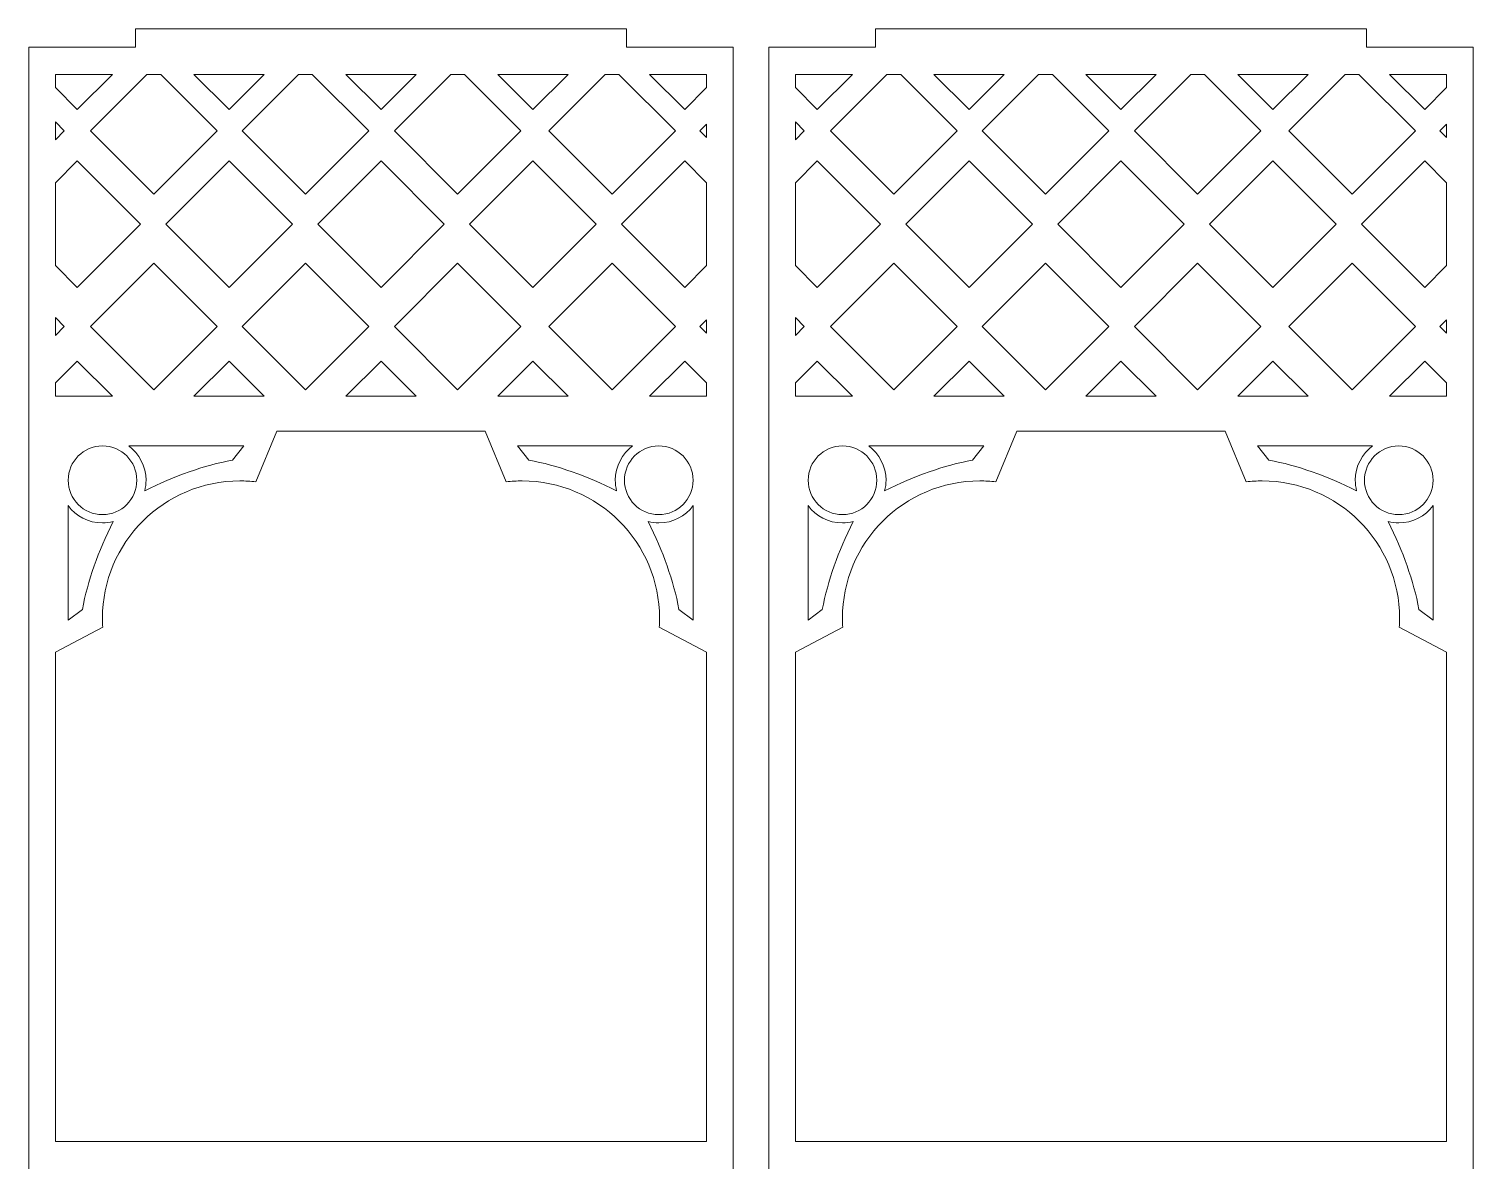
# Model space of a CAD drawing. Header units: millimetres. Extents: x 163 to 1207, y -313 to 489.
# Drawn here: x 171.9 to 406.8, y 141.3 to 325.3 of the extents above; entities that cross this region are included whole.
import ezdxf

# ---------------------------------------------------------------- set-up
doc = ezdxf.new("R2010")
doc.units = ezdxf.units.MM
doc.header["$MEASUREMENT"] = 0
doc.layers.add('layer 1', color=7, linetype='Continuous')

msp = doc.modelspace()

# ---------------------------------------------------------------- linework, layer by layer
at = {"layer": 'layer 1', "lineweight": 15}
for points, knots in [([(269.0719, 322.2935), (269.0719, 322.2935), (269.0719, 325.2848), (269.0719, 325.2848), (269.0719, 325.2848), (269.0719, 325.2848), (189.2721, 325.2848), (189.2721, 325.2848), (189.2721, 325.2848), (189.2721, 325.2848), (189.2721, 322.2935), (189.2721, 322.2935), (189.2721, 322.2935), (189.2721, 322.2935), (171.912, 322.2935), (171.912, 322.2935), (171.912, 322.2935), (171.912, 322.2935), (171.912, 23.0427), (171.912, 23.0427), (171.912, 23.0427), (171.912, 23.0427), (286.4303, 23.0427), (286.4303, 23.0427), (286.4303, 23.0427), (286.4303, 23.0427), (286.4303, 322.2935), (286.4303, 322.2935), (286.4303, 322.2935), (286.4303, 322.2935), (269.0719, 322.2935), (269.0719, 322.2935)], [0, 0, 0, 0, 0.11111111, 0.11111111, 0.11111111, 0.11111111, 0.22222222, 0.22222222, 0.22222222, 0.22222222, 0.33333333, 0.33333333, 0.33333333, 0.33333333, 0.44444444, 0.44444444, 0.44444444, 0.44444444, 0.55555556, 0.55555556, 0.55555556, 0.55555556, 0.66666667, 0.66666667, 0.66666667, 0.66666667, 0.77777778, 0.77777778, 0.77777778, 0.77777778, 1, 1, 1, 1]), ([(389.4058, 322.2935), (389.4058, 322.2935), (389.4058, 325.2848), (389.4058, 325.2848), (389.4058, 325.2848), (389.4058, 325.2848), (309.6062, 325.2848), (309.6062, 325.2848), (309.6062, 325.2848), (309.6062, 325.2848), (309.6062, 322.2935), (309.6062, 322.2935), (309.6062, 322.2935), (309.6062, 322.2935), (292.2478, 322.2935), (292.2478, 322.2935), (292.2478, 322.2935), (292.2478, 322.2935), (292.2478, 23.0427), (292.2478, 23.0427), (292.2478, 23.0427), (292.2478, 23.0427), (406.766, 23.0427), (406.766, 23.0427), (406.766, 23.0427), (406.766, 23.0427), (406.766, 322.2935), (406.766, 322.2935), (406.766, 322.2935), (406.766, 322.2935), (389.4058, 322.2935), (389.4058, 322.2935)], [0, 0, 0, 0, 0.11111111, 0.11111111, 0.11111111, 0.11111111, 0.22222222, 0.22222222, 0.22222222, 0.22222222, 0.33333333, 0.33333333, 0.33333333, 0.33333333, 0.44444444, 0.44444444, 0.44444444, 0.44444444, 0.55555556, 0.55555556, 0.55555556, 0.55555556, 0.66666667, 0.66666667, 0.66666667, 0.66666667, 0.77777778, 0.77777778, 0.77777778, 0.77777778, 1, 1, 1, 1]), ([(176.2211, 317.8803), (176.2211, 317.8803), (185.506, 317.8803), (185.506, 317.8803), (185.506, 317.8803), (185.506, 317.8803), (179.7874, 312.1626), (179.7874, 312.1626), (179.7874, 312.1626), (179.7874, 312.1626), (176.2211, 315.7288), (176.2211, 315.7288), (176.2211, 315.7288), (176.2211, 315.7288), (176.2211, 317.8803), (176.2211, 317.8803)], [0, 0, 0, 0, 0.2, 0.2, 0.2, 0.2, 0.4, 0.4, 0.4, 0.4, 0.6, 0.6, 0.6, 0.6, 1, 1, 1, 1]), ([(191.1034, 317.8803), (191.1034, 317.8803), (193.3449, 317.8803), (193.3449, 317.8803), (193.3449, 317.8803), (193.3449, 317.8803), (202.5124, 308.7126), (202.5124, 308.7126), (202.5124, 308.7126), (202.5124, 308.7126), (192.223, 298.4235), (192.223, 298.4235), (192.223, 298.4235), (192.223, 298.4235), (181.9354, 308.7126), (181.9354, 308.7126), (181.9354, 308.7126), (181.9354, 308.7126), (191.1034, 317.8803), (191.1034, 317.8803)], [0, 0, 0, 0, 0.16666667, 0.16666667, 0.16666667, 0.16666667, 0.33333333, 0.33333333, 0.33333333, 0.33333333, 0.5, 0.5, 0.5, 0.5, 0.66666667, 0.66666667, 0.66666667, 0.66666667, 1, 1, 1, 1]), ([(198.7607, 317.8803), (198.7607, 317.8803), (210.1973, 317.8803), (210.1973, 317.8803), (210.1973, 317.8803), (210.1973, 317.8803), (204.4788, 312.1626), (204.4788, 312.1626), (204.4788, 312.1626), (204.4788, 312.1626), (198.7607, 317.8803), (198.7607, 317.8803)], [0, 0, 0, 0, 0.25, 0.25, 0.25, 0.25, 0.5, 0.5, 0.5, 0.5, 1, 1, 1, 1]), ([(215.7633, 317.8803), (215.7633, 317.8803), (218.0048, 317.8803), (218.0048, 317.8803), (218.0048, 317.8803), (218.0048, 317.8803), (227.1728, 308.7126), (227.1728, 308.7126), (227.1728, 308.7126), (227.1728, 308.7126), (216.8852, 298.4235), (216.8852, 298.4235), (216.8852, 298.4235), (216.8852, 298.4235), (206.5958, 308.7126), (206.5958, 308.7126), (206.5958, 308.7126), (206.5958, 308.7126), (215.7633, 317.8803), (215.7633, 317.8803)], [0, 0, 0, 0, 0.16666667, 0.16666667, 0.16666667, 0.16666667, 0.33333333, 0.33333333, 0.33333333, 0.33333333, 0.5, 0.5, 0.5, 0.5, 0.66666667, 0.66666667, 0.66666667, 0.66666667, 1, 1, 1, 1]), ([(223.4539, 317.8803), (223.4539, 317.8803), (234.8906, 317.8803), (234.8906, 317.8803), (234.8906, 317.8803), (234.8906, 317.8803), (229.172, 312.1626), (229.172, 312.1626), (229.172, 312.1626), (229.172, 312.1626), (223.4539, 317.8803), (223.4539, 317.8803)], [0, 0, 0, 0, 0.25, 0.25, 0.25, 0.25, 0.5, 0.5, 0.5, 0.5, 1, 1, 1, 1]), ([(240.5153, 317.8803), (240.5153, 317.8803), (242.7566, 317.8803), (242.7566, 317.8803), (242.7566, 317.8803), (242.7566, 317.8803), (251.9242, 308.7126), (251.9242, 308.7126), (251.9242, 308.7126), (251.9242, 308.7126), (241.6353, 298.4235), (241.6353, 298.4235), (241.6353, 298.4235), (241.6353, 298.4235), (231.3478, 308.7126), (231.3478, 308.7126), (231.3478, 308.7126), (231.3478, 308.7126), (240.5153, 317.8803), (240.5153, 317.8803)], [0, 0, 0, 0, 0.16666667, 0.16666667, 0.16666667, 0.16666667, 0.33333333, 0.33333333, 0.33333333, 0.33333333, 0.5, 0.5, 0.5, 0.5, 0.66666667, 0.66666667, 0.66666667, 0.66666667, 1, 1, 1, 1]), ([(248.1473, 317.8803), (248.1473, 317.8803), (259.5819, 317.8803), (259.5819, 317.8803), (259.5819, 317.8803), (259.5819, 317.8803), (253.8653, 312.1626), (253.8653, 312.1626), (253.8653, 312.1626), (253.8653, 312.1626), (248.1473, 317.8803), (248.1473, 317.8803)], [0, 0, 0, 0, 0.25, 0.25, 0.25, 0.25, 0.5, 0.5, 0.5, 0.5, 1, 1, 1, 1]), ([(265.6267, 317.8803), (265.6267, 317.8803), (267.868, 317.8803), (267.868, 317.8803), (267.868, 317.8803), (267.868, 317.8803), (277.0374, 308.7126), (277.0374, 308.7126), (277.0374, 308.7126), (277.0374, 308.7126), (266.748, 298.4235), (266.748, 298.4235), (266.748, 298.4235), (266.748, 298.4235), (256.4586, 308.7126), (256.4586, 308.7126), (256.4586, 308.7126), (256.4586, 308.7126), (265.6267, 317.8803), (265.6267, 317.8803)], [0, 0, 0, 0, 0.16666667, 0.16666667, 0.16666667, 0.16666667, 0.33333333, 0.33333333, 0.33333333, 0.33333333, 0.5, 0.5, 0.5, 0.5, 0.66666667, 0.66666667, 0.66666667, 0.66666667, 1, 1, 1, 1]), ([(272.8386, 317.8803), (272.8386, 317.8803), (282.1216, 317.8803), (282.1216, 317.8803), (282.1216, 317.8803), (282.1216, 317.8803), (282.1216, 315.7288), (282.1216, 315.7288), (282.1216, 315.7288), (282.1216, 315.7288), (278.5567, 312.1626), (278.5567, 312.1626), (278.5567, 312.1626), (278.5567, 312.1626), (272.8386, 317.8803), (272.8386, 317.8803)], [0, 0, 0, 0, 0.2, 0.2, 0.2, 0.2, 0.4, 0.4, 0.4, 0.4, 0.6, 0.6, 0.6, 0.6, 1, 1, 1, 1]), ([(296.5564, 317.8803), (296.5564, 317.8803), (305.8399, 317.8803), (305.8399, 317.8803), (305.8399, 317.8803), (305.8399, 317.8803), (300.1213, 312.1626), (300.1213, 312.1626), (300.1213, 312.1626), (300.1213, 312.1626), (296.5564, 315.7288), (296.5564, 315.7288), (296.5564, 315.7288), (296.5564, 315.7288), (296.5564, 317.8803), (296.5564, 317.8803)], [0, 0, 0, 0, 0.2, 0.2, 0.2, 0.2, 0.4, 0.4, 0.4, 0.4, 0.6, 0.6, 0.6, 0.6, 1, 1, 1, 1]), ([(311.4369, 317.8803), (311.4369, 317.8803), (313.6788, 317.8803), (313.6788, 317.8803), (313.6788, 317.8803), (313.6788, 317.8803), (322.8463, 308.7126), (322.8463, 308.7126), (322.8463, 308.7126), (322.8463, 308.7126), (312.5588, 298.4235), (312.5588, 298.4235), (312.5588, 298.4235), (312.5588, 298.4235), (302.2692, 308.7126), (302.2692, 308.7126), (302.2692, 308.7126), (302.2692, 308.7126), (311.4369, 317.8803), (311.4369, 317.8803)], [0, 0, 0, 0, 0.16666667, 0.16666667, 0.16666667, 0.16666667, 0.33333333, 0.33333333, 0.33333333, 0.33333333, 0.5, 0.5, 0.5, 0.5, 0.66666667, 0.66666667, 0.66666667, 0.66666667, 1, 1, 1, 1]), ([(319.096, 317.8803), (319.096, 317.8803), (330.5312, 317.8803), (330.5312, 317.8803), (330.5312, 317.8803), (330.5312, 317.8803), (324.8146, 312.1626), (324.8146, 312.1626), (324.8146, 312.1626), (324.8146, 312.1626), (319.096, 317.8803), (319.096, 317.8803)], [0, 0, 0, 0, 0.25, 0.25, 0.25, 0.25, 0.5, 0.5, 0.5, 0.5, 1, 1, 1, 1]), ([(336.0974, 317.8803), (336.0974, 317.8803), (338.3406, 317.8803), (338.3406, 317.8803), (338.3406, 317.8803), (338.3406, 317.8803), (347.5081, 308.7126), (347.5081, 308.7126), (347.5081, 308.7126), (347.5081, 308.7126), (337.2191, 298.4235), (337.2191, 298.4235), (337.2191, 298.4235), (337.2191, 298.4235), (326.9297, 308.7126), (326.9297, 308.7126), (326.9297, 308.7126), (326.9297, 308.7126), (336.0974, 317.8803), (336.0974, 317.8803)], [0, 0, 0, 0, 0.16666667, 0.16666667, 0.16666667, 0.16666667, 0.33333333, 0.33333333, 0.33333333, 0.33333333, 0.5, 0.5, 0.5, 0.5, 0.66666667, 0.66666667, 0.66666667, 0.66666667, 1, 1, 1, 1]), ([(343.7879, 317.8803), (343.7879, 317.8803), (355.224, 317.8803), (355.224, 317.8803), (355.224, 317.8803), (355.224, 317.8803), (349.5059, 312.1626), (349.5059, 312.1626), (349.5059, 312.1626), (349.5059, 312.1626), (343.7879, 317.8803), (343.7879, 317.8803)], [0, 0, 0, 0, 0.25, 0.25, 0.25, 0.25, 0.5, 0.5, 0.5, 0.5, 1, 1, 1, 1]), ([(360.8492, 317.8803), (360.8492, 317.8803), (363.0906, 317.8803), (363.0906, 317.8803), (363.0906, 317.8803), (363.0906, 317.8803), (372.2583, 308.7126), (372.2583, 308.7126), (372.2583, 308.7126), (372.2583, 308.7126), (361.9706, 298.4235), (361.9706, 298.4235), (361.9706, 298.4235), (361.9706, 298.4235), (351.6817, 308.7126), (351.6817, 308.7126), (351.6817, 308.7126), (351.6817, 308.7126), (360.8492, 317.8803), (360.8492, 317.8803)], [0, 0, 0, 0, 0.16666667, 0.16666667, 0.16666667, 0.16666667, 0.33333333, 0.33333333, 0.33333333, 0.33333333, 0.5, 0.5, 0.5, 0.5, 0.66666667, 0.66666667, 0.66666667, 0.66666667, 1, 1, 1, 1]), ([(368.4807, 317.8803), (368.4807, 317.8803), (379.9172, 317.8803), (379.9172, 317.8803), (379.9172, 317.8803), (379.9172, 317.8803), (374.1993, 312.1626), (374.1993, 312.1626), (374.1993, 312.1626), (374.1993, 312.1626), (368.4807, 317.8803), (368.4807, 317.8803)], [0, 0, 0, 0, 0.25, 0.25, 0.25, 0.25, 0.5, 0.5, 0.5, 0.5, 1, 1, 1, 1]), ([(385.9619, 317.8803), (385.9619, 317.8803), (388.2038, 317.8803), (388.2038, 317.8803), (388.2038, 317.8803), (388.2038, 317.8803), (397.3713, 308.7126), (397.3713, 308.7126), (397.3713, 308.7126), (397.3713, 308.7126), (387.0819, 298.4235), (387.0819, 298.4235), (387.0819, 298.4235), (387.0819, 298.4235), (376.7944, 308.7126), (376.7944, 308.7126), (376.7944, 308.7126), (376.7944, 308.7126), (385.9619, 317.8803), (385.9619, 317.8803)], [0, 0, 0, 0, 0.16666667, 0.16666667, 0.16666667, 0.16666667, 0.33333333, 0.33333333, 0.33333333, 0.33333333, 0.5, 0.5, 0.5, 0.5, 0.66666667, 0.66666667, 0.66666667, 0.66666667, 1, 1, 1, 1]), ([(393.1721, 317.8803), (393.1721, 317.8803), (402.457, 317.8803), (402.457, 317.8803), (402.457, 317.8803), (402.457, 317.8803), (402.457, 315.7288), (402.457, 315.7288), (402.457, 315.7288), (402.457, 315.7288), (398.8906, 312.1626), (398.8906, 312.1626), (398.8906, 312.1626), (398.8906, 312.1626), (393.1721, 317.8803), (393.1721, 317.8803)], [0, 0, 0, 0, 0.2, 0.2, 0.2, 0.2, 0.4, 0.4, 0.4, 0.4, 0.6, 0.6, 0.6, 0.6, 1, 1, 1, 1]), ([(176.2211, 307.2632), (176.2211, 307.2632), (176.2211, 310.1627), (176.2211, 310.1627), (176.2211, 310.1627), (176.2211, 310.1627), (177.6709, 308.7126), (177.6709, 308.7126), (177.6709, 308.7126), (177.6709, 308.7126), (176.2211, 307.2632), (176.2211, 307.2632)], [0, 0, 0, 0, 0.25, 0.25, 0.25, 0.25, 0.5, 0.5, 0.5, 0.5, 1, 1, 1, 1]), ([(296.5564, 307.2632), (296.5564, 307.2632), (296.5564, 310.1627), (296.5564, 310.1627), (296.5564, 310.1627), (296.5564, 310.1627), (298.0043, 308.7126), (298.0043, 308.7126), (298.0043, 308.7126), (298.0043, 308.7126), (296.5564, 307.2632), (296.5564, 307.2632)], [0, 0, 0, 0, 0.25, 0.25, 0.25, 0.25, 0.5, 0.5, 0.5, 0.5, 1, 1, 1, 1]), ([(282.1216, 309.8053), (282.1216, 309.8053), (282.1216, 307.6205), (282.1216, 307.6205), (282.1216, 307.6205), (282.1216, 307.6205), (281.0293, 308.7126), (281.0293, 308.7126), (281.0293, 308.7126), (281.0293, 308.7126), (282.1216, 309.8053), (282.1216, 309.8053)], [0, 0, 0, 0, 0.25, 0.25, 0.25, 0.25, 0.5, 0.5, 0.5, 0.5, 1, 1, 1, 1]), ([(402.457, 309.8053), (402.457, 309.8053), (402.457, 307.6205), (402.457, 307.6205), (402.457, 307.6205), (402.457, 307.6205), (401.3647, 308.7126), (401.3647, 308.7126), (401.3647, 308.7126), (401.3647, 308.7126), (402.457, 309.8053), (402.457, 309.8053)], [0, 0, 0, 0, 0.25, 0.25, 0.25, 0.25, 0.5, 0.5, 0.5, 0.5, 1, 1, 1, 1]), ([(176.2211, 286.8055), (176.2211, 286.8055), (176.2211, 300.2507), (176.2211, 300.2507), (176.2211, 300.2507), (176.2211, 300.2507), (179.7874, 303.8174), (179.7874, 303.8174), (179.7874, 303.8174), (179.7874, 303.8174), (190.075, 293.5281), (190.075, 293.5281), (190.075, 293.5281), (190.075, 293.5281), (179.7874, 283.241), (179.7874, 283.241), (179.7874, 283.241), (179.7874, 283.241), (176.2211, 286.8055), (176.2211, 286.8055)], [0, 0, 0, 0, 0.16666667, 0.16666667, 0.16666667, 0.16666667, 0.33333333, 0.33333333, 0.33333333, 0.33333333, 0.5, 0.5, 0.5, 0.5, 0.66666667, 0.66666667, 0.66666667, 0.66666667, 1, 1, 1, 1]), ([(194.1917, 293.5281), (194.1917, 293.5281), (204.4788, 303.8174), (204.4788, 303.8174), (204.4788, 303.8174), (204.4788, 303.8174), (214.7682, 293.5281), (214.7682, 293.5281), (214.7682, 293.5281), (214.7682, 293.5281), (204.4788, 283.241), (204.4788, 283.241), (204.4788, 283.241), (204.4788, 283.241), (194.1917, 293.5281), (194.1917, 293.5281)], [0, 0, 0, 0, 0.2, 0.2, 0.2, 0.2, 0.4, 0.4, 0.4, 0.4, 0.6, 0.6, 0.6, 0.6, 1, 1, 1, 1]), ([(218.8831, 293.5281), (218.8831, 293.5281), (229.172, 303.8174), (229.172, 303.8174), (229.172, 303.8174), (229.172, 303.8174), (239.4596, 293.5281), (239.4596, 293.5281), (239.4596, 293.5281), (239.4596, 293.5281), (229.172, 283.241), (229.172, 283.241), (229.172, 283.241), (229.172, 283.241), (218.8831, 293.5281), (218.8831, 293.5281)], [0, 0, 0, 0, 0.2, 0.2, 0.2, 0.2, 0.4, 0.4, 0.4, 0.4, 0.6, 0.6, 0.6, 0.6, 1, 1, 1, 1]), ([(243.5759, 293.5281), (243.5759, 293.5281), (253.8653, 303.8174), (253.8653, 303.8174), (253.8653, 303.8174), (253.8653, 303.8174), (264.1529, 293.5281), (264.1529, 293.5281), (264.1529, 293.5281), (264.1529, 293.5281), (253.8653, 283.241), (253.8653, 283.241), (253.8653, 283.241), (253.8653, 283.241), (243.5759, 293.5281), (243.5759, 293.5281)], [0, 0, 0, 0, 0.2, 0.2, 0.2, 0.2, 0.4, 0.4, 0.4, 0.4, 0.6, 0.6, 0.6, 0.6, 1, 1, 1, 1]), ([(282.1216, 300.2507), (282.1216, 300.2507), (282.1216, 286.8055), (282.1216, 286.8055), (282.1216, 286.8055), (282.1216, 286.8055), (278.5567, 283.241), (278.5567, 283.241), (278.5567, 283.241), (278.5567, 283.241), (268.2672, 293.5281), (268.2672, 293.5281), (268.2672, 293.5281), (268.2672, 293.5281), (278.5567, 303.8174), (278.5567, 303.8174), (278.5567, 303.8174), (278.5567, 303.8174), (282.1216, 300.2507), (282.1216, 300.2507)], [0, 0, 0, 0, 0.16666667, 0.16666667, 0.16666667, 0.16666667, 0.33333333, 0.33333333, 0.33333333, 0.33333333, 0.5, 0.5, 0.5, 0.5, 0.66666667, 0.66666667, 0.66666667, 0.66666667, 1, 1, 1, 1]), ([(296.5564, 286.8055), (296.5564, 286.8055), (296.5564, 300.2507), (296.5564, 300.2507), (296.5564, 300.2507), (296.5564, 300.2507), (300.1213, 303.8174), (300.1213, 303.8174), (300.1213, 303.8174), (300.1213, 303.8174), (310.4107, 293.5281), (310.4107, 293.5281), (310.4107, 293.5281), (310.4107, 293.5281), (300.1213, 283.241), (300.1213, 283.241), (300.1213, 283.241), (300.1213, 283.241), (296.5564, 286.8055), (296.5564, 286.8055)], [0, 0, 0, 0, 0.16666667, 0.16666667, 0.16666667, 0.16666667, 0.33333333, 0.33333333, 0.33333333, 0.33333333, 0.5, 0.5, 0.5, 0.5, 0.66666667, 0.66666667, 0.66666667, 0.66666667, 1, 1, 1, 1]), ([(314.5252, 293.5281), (314.5252, 293.5281), (324.8146, 303.8174), (324.8146, 303.8174), (324.8146, 303.8174), (324.8146, 303.8174), (335.1022, 293.5281), (335.1022, 293.5281), (335.1022, 293.5281), (335.1022, 293.5281), (324.8146, 283.241), (324.8146, 283.241), (324.8146, 283.241), (324.8146, 283.241), (314.5252, 293.5281), (314.5252, 293.5281)], [0, 0, 0, 0, 0.2, 0.2, 0.2, 0.2, 0.4, 0.4, 0.4, 0.4, 0.6, 0.6, 0.6, 0.6, 1, 1, 1, 1]), ([(339.2184, 293.5281), (339.2184, 293.5281), (349.5059, 303.8174), (349.5059, 303.8174), (349.5059, 303.8174), (349.5059, 303.8174), (359.7955, 293.5281), (359.7955, 293.5281), (359.7955, 293.5281), (359.7955, 293.5281), (349.5059, 283.241), (349.5059, 283.241), (349.5059, 283.241), (349.5059, 283.241), (339.2184, 293.5281), (339.2184, 293.5281)], [0, 0, 0, 0, 0.2, 0.2, 0.2, 0.2, 0.4, 0.4, 0.4, 0.4, 0.6, 0.6, 0.6, 0.6, 1, 1, 1, 1]), ([(363.9098, 293.5281), (363.9098, 293.5281), (374.1993, 303.8174), (374.1993, 303.8174), (374.1993, 303.8174), (374.1993, 303.8174), (384.4868, 293.5281), (384.4868, 293.5281), (384.4868, 293.5281), (384.4868, 293.5281), (374.1993, 283.241), (374.1993, 283.241), (374.1993, 283.241), (374.1993, 283.241), (363.9098, 293.5281), (363.9098, 293.5281)], [0, 0, 0, 0, 0.2, 0.2, 0.2, 0.2, 0.4, 0.4, 0.4, 0.4, 0.6, 0.6, 0.6, 0.6, 1, 1, 1, 1]), ([(402.457, 300.2507), (402.457, 300.2507), (402.457, 286.8055), (402.457, 286.8055), (402.457, 286.8055), (402.457, 286.8055), (398.8906, 283.241), (398.8906, 283.241), (398.8906, 283.241), (398.8906, 283.241), (388.603, 293.5281), (388.603, 293.5281), (388.603, 293.5281), (388.603, 293.5281), (398.8906, 303.8174), (398.8906, 303.8174), (398.8906, 303.8174), (398.8906, 303.8174), (402.457, 300.2507), (402.457, 300.2507)], [0, 0, 0, 0, 0.16666667, 0.16666667, 0.16666667, 0.16666667, 0.33333333, 0.33333333, 0.33333333, 0.33333333, 0.5, 0.5, 0.5, 0.5, 0.66666667, 0.66666667, 0.66666667, 0.66666667, 1, 1, 1, 1]), ([(181.9354, 276.8974), (181.9354, 276.8974), (192.223, 287.1867), (192.223, 287.1867), (192.223, 287.1867), (192.223, 287.1867), (202.5124, 276.8974), (202.5124, 276.8974), (202.5124, 276.8974), (202.5124, 276.8974), (192.223, 266.6102), (192.223, 266.6102), (192.223, 266.6102), (192.223, 266.6102), (181.9354, 276.8974), (181.9354, 276.8974)], [0, 0, 0, 0, 0.2, 0.2, 0.2, 0.2, 0.4, 0.4, 0.4, 0.4, 0.6, 0.6, 0.6, 0.6, 1, 1, 1, 1]), ([(206.5958, 276.8974), (206.5958, 276.8974), (216.8852, 287.1867), (216.8852, 287.1867), (216.8852, 287.1867), (216.8852, 287.1867), (227.1728, 276.8974), (227.1728, 276.8974), (227.1728, 276.8974), (227.1728, 276.8974), (216.8852, 266.6102), (216.8852, 266.6102), (216.8852, 266.6102), (216.8852, 266.6102), (206.5958, 276.8974), (206.5958, 276.8974)], [0, 0, 0, 0, 0.2, 0.2, 0.2, 0.2, 0.4, 0.4, 0.4, 0.4, 0.6, 0.6, 0.6, 0.6, 1, 1, 1, 1]), ([(231.3478, 276.8974), (231.3478, 276.8974), (241.6353, 287.1867), (241.6353, 287.1867), (241.6353, 287.1867), (241.6353, 287.1867), (251.9242, 276.8974), (251.9242, 276.8974), (251.9242, 276.8974), (251.9242, 276.8974), (241.6353, 266.6102), (241.6353, 266.6102), (241.6353, 266.6102), (241.6353, 266.6102), (231.3478, 276.8974), (231.3478, 276.8974)], [0, 0, 0, 0, 0.2, 0.2, 0.2, 0.2, 0.4, 0.4, 0.4, 0.4, 0.6, 0.6, 0.6, 0.6, 1, 1, 1, 1]), ([(256.4586, 276.8974), (256.4586, 276.8974), (266.748, 287.1867), (266.748, 287.1867), (266.748, 287.1867), (266.748, 287.1867), (277.0374, 276.8974), (277.0374, 276.8974), (277.0374, 276.8974), (277.0374, 276.8974), (266.748, 266.6102), (266.748, 266.6102), (266.748, 266.6102), (266.748, 266.6102), (256.4586, 276.8974), (256.4586, 276.8974)], [0, 0, 0, 0, 0.2, 0.2, 0.2, 0.2, 0.4, 0.4, 0.4, 0.4, 0.6, 0.6, 0.6, 0.6, 1, 1, 1, 1]), ([(302.2692, 276.8974), (302.2692, 276.8974), (312.5588, 287.1867), (312.5588, 287.1867), (312.5588, 287.1867), (312.5588, 287.1867), (322.8463, 276.8974), (322.8463, 276.8974), (322.8463, 276.8974), (322.8463, 276.8974), (312.5588, 266.6102), (312.5588, 266.6102), (312.5588, 266.6102), (312.5588, 266.6102), (302.2692, 276.8974), (302.2692, 276.8974)], [0, 0, 0, 0, 0.2, 0.2, 0.2, 0.2, 0.4, 0.4, 0.4, 0.4, 0.6, 0.6, 0.6, 0.6, 1, 1, 1, 1]), ([(326.9297, 276.8974), (326.9297, 276.8974), (337.2191, 287.1867), (337.2191, 287.1867), (337.2191, 287.1867), (337.2191, 287.1867), (347.5081, 276.8974), (347.5081, 276.8974), (347.5081, 276.8974), (347.5081, 276.8974), (337.2191, 266.6102), (337.2191, 266.6102), (337.2191, 266.6102), (337.2191, 266.6102), (326.9297, 276.8974), (326.9297, 276.8974)], [0, 0, 0, 0, 0.2, 0.2, 0.2, 0.2, 0.4, 0.4, 0.4, 0.4, 0.6, 0.6, 0.6, 0.6, 1, 1, 1, 1]), ([(351.6817, 276.8974), (351.6817, 276.8974), (361.9706, 287.1867), (361.9706, 287.1867), (361.9706, 287.1867), (361.9706, 287.1867), (372.2583, 276.8974), (372.2583, 276.8974), (372.2583, 276.8974), (372.2583, 276.8974), (361.9706, 266.6102), (361.9706, 266.6102), (361.9706, 266.6102), (361.9706, 266.6102), (351.6817, 276.8974), (351.6817, 276.8974)], [0, 0, 0, 0, 0.2, 0.2, 0.2, 0.2, 0.4, 0.4, 0.4, 0.4, 0.6, 0.6, 0.6, 0.6, 1, 1, 1, 1]), ([(376.7944, 276.8974), (376.7944, 276.8974), (387.0819, 287.1867), (387.0819, 287.1867), (387.0819, 287.1867), (387.0819, 287.1867), (397.3713, 276.8974), (397.3713, 276.8974), (397.3713, 276.8974), (397.3713, 276.8974), (387.0819, 266.6102), (387.0819, 266.6102), (387.0819, 266.6102), (387.0819, 266.6102), (376.7944, 276.8974), (376.7944, 276.8974)], [0, 0, 0, 0, 0.2, 0.2, 0.2, 0.2, 0.4, 0.4, 0.4, 0.4, 0.6, 0.6, 0.6, 0.6, 1, 1, 1, 1]), ([(176.2211, 275.448), (176.2211, 275.448), (176.2211, 278.3468), (176.2211, 278.3468), (176.2211, 278.3468), (176.2211, 278.3468), (177.6709, 276.8974), (177.6709, 276.8974), (177.6709, 276.8974), (177.6709, 276.8974), (176.2211, 275.448), (176.2211, 275.448)], [0, 0, 0, 0, 0.25, 0.25, 0.25, 0.25, 0.5, 0.5, 0.5, 0.5, 1, 1, 1, 1]), ([(282.1216, 277.99), (282.1216, 277.99), (282.1216, 275.8048), (282.1216, 275.8048), (282.1216, 275.8048), (282.1216, 275.8048), (281.0293, 276.8974), (281.0293, 276.8974), (281.0293, 276.8974), (281.0293, 276.8974), (282.1216, 277.99), (282.1216, 277.99)], [0, 0, 0, 0, 0.25, 0.25, 0.25, 0.25, 0.5, 0.5, 0.5, 0.5, 1, 1, 1, 1]), ([(296.5564, 275.448), (296.5564, 275.448), (296.5564, 278.3468), (296.5564, 278.3468), (296.5564, 278.3468), (296.5564, 278.3468), (298.0043, 276.8974), (298.0043, 276.8974), (298.0043, 276.8974), (298.0043, 276.8974), (296.5564, 275.448), (296.5564, 275.448)], [0, 0, 0, 0, 0.25, 0.25, 0.25, 0.25, 0.5, 0.5, 0.5, 0.5, 1, 1, 1, 1]), ([(402.457, 277.99), (402.457, 277.99), (402.457, 275.8048), (402.457, 275.8048), (402.457, 275.8048), (402.457, 275.8048), (401.3647, 276.8974), (401.3647, 276.8974), (401.3647, 276.8974), (401.3647, 276.8974), (402.457, 277.99), (402.457, 277.99)], [0, 0, 0, 0, 0.25, 0.25, 0.25, 0.25, 0.5, 0.5, 0.5, 0.5, 1, 1, 1, 1]), ([(185.5041, 265.5614), (185.5041, 265.5614), (176.2211, 265.5614), (176.2211, 265.5614), (176.2211, 265.5614), (176.2211, 265.5614), (176.2211, 267.7135), (176.2211, 267.7135), (176.2211, 267.7135), (176.2211, 267.7135), (179.7874, 271.278), (179.7874, 271.278), (179.7874, 271.278), (179.7874, 271.278), (185.5041, 265.5614), (185.5041, 265.5614)], [0, 0, 0, 0, 0.2, 0.2, 0.2, 0.2, 0.4, 0.4, 0.4, 0.4, 0.6, 0.6, 0.6, 0.6, 1, 1, 1, 1]), ([(210.1973, 265.5614), (210.1973, 265.5614), (198.7607, 265.5614), (198.7607, 265.5614), (198.7607, 265.5614), (198.7607, 265.5614), (204.4788, 271.278), (204.4788, 271.278), (204.4788, 271.278), (204.4788, 271.278), (210.1973, 265.5614), (210.1973, 265.5614)], [0, 0, 0, 0, 0.25, 0.25, 0.25, 0.25, 0.5, 0.5, 0.5, 0.5, 1, 1, 1, 1]), ([(234.8906, 265.5614), (234.8906, 265.5614), (223.4539, 265.5614), (223.4539, 265.5614), (223.4539, 265.5614), (223.4539, 265.5614), (229.172, 271.278), (229.172, 271.278), (229.172, 271.278), (229.172, 271.278), (234.8906, 265.5614), (234.8906, 265.5614)], [0, 0, 0, 0, 0.25, 0.25, 0.25, 0.25, 0.5, 0.5, 0.5, 0.5, 1, 1, 1, 1]), ([(259.5819, 265.5614), (259.5819, 265.5614), (248.1473, 265.5614), (248.1473, 265.5614), (248.1473, 265.5614), (248.1473, 265.5614), (253.8653, 271.278), (253.8653, 271.278), (253.8653, 271.278), (253.8653, 271.278), (259.5819, 265.5614), (259.5819, 265.5614)], [0, 0, 0, 0, 0.25, 0.25, 0.25, 0.25, 0.5, 0.5, 0.5, 0.5, 1, 1, 1, 1]), ([(282.1216, 267.7135), (282.1216, 267.7135), (282.1216, 265.5614), (282.1216, 265.5614), (282.1216, 265.5614), (282.1216, 265.5614), (272.8386, 265.5614), (272.8386, 265.5614), (272.8386, 265.5614), (272.8386, 265.5614), (278.5567, 271.278), (278.5567, 271.278), (278.5567, 271.278), (278.5567, 271.278), (282.1216, 267.7135), (282.1216, 267.7135)], [0, 0, 0, 0, 0.2, 0.2, 0.2, 0.2, 0.4, 0.4, 0.4, 0.4, 0.6, 0.6, 0.6, 0.6, 1, 1, 1, 1]), ([(305.8399, 265.5614), (305.8399, 265.5614), (296.5564, 265.5614), (296.5564, 265.5614), (296.5564, 265.5614), (296.5564, 265.5614), (296.5564, 267.7135), (296.5564, 267.7135), (296.5564, 267.7135), (296.5564, 267.7135), (300.1213, 271.278), (300.1213, 271.278), (300.1213, 271.278), (300.1213, 271.278), (305.8399, 265.5614), (305.8399, 265.5614)], [0, 0, 0, 0, 0.2, 0.2, 0.2, 0.2, 0.4, 0.4, 0.4, 0.4, 0.6, 0.6, 0.6, 0.6, 1, 1, 1, 1]), ([(330.5312, 265.5614), (330.5312, 265.5614), (319.096, 265.5614), (319.096, 265.5614), (319.096, 265.5614), (319.096, 265.5614), (324.8146, 271.278), (324.8146, 271.278), (324.8146, 271.278), (324.8146, 271.278), (330.5312, 265.5614), (330.5312, 265.5614)], [0, 0, 0, 0, 0.25, 0.25, 0.25, 0.25, 0.5, 0.5, 0.5, 0.5, 1, 1, 1, 1]), ([(355.224, 265.5614), (355.224, 265.5614), (343.7879, 265.5614), (343.7879, 265.5614), (343.7879, 265.5614), (343.7879, 265.5614), (349.5059, 271.278), (349.5059, 271.278), (349.5059, 271.278), (349.5059, 271.278), (355.224, 265.5614), (355.224, 265.5614)], [0, 0, 0, 0, 0.25, 0.25, 0.25, 0.25, 0.5, 0.5, 0.5, 0.5, 1, 1, 1, 1]), ([(379.9159, 265.5614), (379.9159, 265.5614), (368.4807, 265.5614), (368.4807, 265.5614), (368.4807, 265.5614), (368.4807, 265.5614), (374.1993, 271.278), (374.1993, 271.278), (374.1993, 271.278), (374.1993, 271.278), (379.9159, 265.5614), (379.9159, 265.5614)], [0, 0, 0, 0, 0.25, 0.25, 0.25, 0.25, 0.5, 0.5, 0.5, 0.5, 1, 1, 1, 1]), ([(402.457, 267.7135), (402.457, 267.7135), (402.457, 265.5614), (402.457, 265.5614), (402.457, 265.5614), (402.457, 265.5614), (393.1738, 265.5614), (393.1738, 265.5614), (393.1738, 265.5614), (393.1738, 265.5614), (398.8906, 271.278), (398.8906, 271.278), (398.8906, 271.278), (398.8906, 271.278), (402.457, 267.7135), (402.457, 267.7135)], [0, 0, 0, 0, 0.2, 0.2, 0.2, 0.2, 0.4, 0.4, 0.4, 0.4, 0.6, 0.6, 0.6, 0.6, 1, 1, 1, 1]), ([(212.2116, 259.8876), (212.2116, 259.8876), (246.1311, 259.8876), (246.1311, 259.8876), (246.1311, 259.8876), (246.1311, 259.8876), (249.5215, 251.6416), (249.5215, 251.6416), (249.5215, 251.6416), (249.5215, 251.6416), (249.5234, 251.6395), (249.5234, 251.6395), (249.5234, 251.6395), (250.3741, 251.7387), (251.2392, 251.7899), (252.1152, 251.7899), (252.1152, 251.7899), (264.4606, 251.7899), (274.4733, 241.7774), (274.4733, 229.4314), (274.4733, 229.4314), (274.4733, 228.9478), (274.4568, 228.4658), (274.4254, 227.9892), (274.4254, 227.9892), (274.4254, 227.9892), (274.4273, 227.9874), (274.4273, 227.9874), (274.4273, 227.9874), (274.4273, 227.9874), (282.1216, 223.9203), (282.1216, 223.9203), (282.1216, 223.9203), (282.1216, 223.9203), (282.1216, 144.3666), (282.1216, 144.3666), (282.1216, 144.3666), (282.1216, 144.3666), (176.2211, 144.3666), (176.2211, 144.3666), (176.2211, 144.3666), (176.2211, 144.3666), (176.2211, 223.9203), (176.2211, 223.9203), (176.2211, 223.9203), (176.2211, 223.9203), (183.9167, 227.9874), (183.9167, 227.9874), (183.9167, 227.9874), (183.9167, 227.9874), (183.9206, 227.9893), (183.9206, 227.9893), (183.9206, 227.9893), (183.8896, 228.4658), (183.8709, 228.9477), (183.8709, 229.4314), (183.8709, 229.4314), (183.8709, 241.7778), (193.8854, 251.7899), (206.2312, 251.7899), (206.2312, 251.7899), (207.1072, 251.7899), (207.9725, 251.7383), (208.8226, 251.6394), (208.8226, 251.6394), (208.8226, 251.6394), (208.8226, 251.6416), (208.8226, 251.6416), (208.8226, 251.6416), (208.8226, 251.6416), (212.2116, 259.8876), (212.2116, 259.8876)], [0, 0, 0, 0, 0.05263158, 0.05263158, 0.05263158, 0.05263158, 0.10526316, 0.10526316, 0.10526316, 0.10526316, 0.15789474, 0.15789474, 0.15789474, 0.15789474, 0.21052632, 0.21052632, 0.21052632, 0.21052632, 0.26315789, 0.26315789, 0.26315789, 0.26315789, 0.31578947, 0.31578947, 0.31578947, 0.31578947, 0.36842105, 0.36842105, 0.36842105, 0.36842105, 0.42105263, 0.42105263, 0.42105263, 0.42105263, 0.47368421, 0.47368421, 0.47368421, 0.47368421, 0.52631579, 0.52631579, 0.52631579, 0.52631579, 0.57894737, 0.57894737, 0.57894737, 0.57894737, 0.63157895, 0.63157895, 0.63157895, 0.63157895, 0.68421053, 0.68421053, 0.68421053, 0.68421053, 0.73684211, 0.73684211, 0.73684211, 0.73684211, 0.78947368, 0.78947368, 0.78947368, 0.78947368, 0.84210526, 0.84210526, 0.84210526, 0.84210526, 0.89473684, 0.89473684, 0.89473684, 0.89473684, 1, 1, 1, 1]), ([(332.547, 259.8876), (332.547, 259.8876), (366.4665, 259.8876), (366.4665, 259.8876), (366.4665, 259.8876), (366.4665, 259.8876), (369.8553, 251.6416), (369.8553, 251.6416), (369.8553, 251.6416), (369.8553, 251.6416), (369.8573, 251.6395), (369.8573, 251.6395), (369.8573, 251.6395), (370.7075, 251.7387), (371.5726, 251.7899), (372.4486, 251.7899), (372.4486, 251.7899), (384.7964, 251.7899), (394.8089, 241.7774), (394.8089, 229.4314), (394.8089, 229.4314), (394.8089, 228.9478), (394.7907, 228.4658), (394.7612, 227.9892), (394.7612, 227.9892), (394.7612, 227.9892), (394.7612, 227.9874), (394.7612, 227.9874), (394.7612, 227.9874), (394.7612, 227.9874), (402.457, 223.9203), (402.457, 223.9203), (402.457, 223.9203), (402.457, 223.9203), (402.457, 144.3666), (402.457, 144.3666), (402.457, 144.3666), (402.457, 144.3666), (296.5564, 144.3666), (296.5564, 144.3666), (296.5564, 144.3666), (296.5564, 144.3666), (296.5564, 223.9203), (296.5564, 223.9203), (296.5564, 223.9203), (296.5564, 223.9203), (304.2507, 227.9874), (304.2507, 227.9874), (304.2507, 227.9874), (304.2507, 227.9874), (304.2527, 227.9893), (304.2527, 227.9893), (304.2527, 227.9893), (304.2213, 228.4658), (304.2047, 228.9477), (304.2047, 229.4314), (304.2047, 229.4314), (304.2047, 241.7778), (314.2173, 251.7899), (326.5633, 251.7899), (326.5633, 251.7899), (327.4392, 251.7899), (328.3044, 251.7383), (329.1545, 251.6394), (329.1545, 251.6394), (329.1545, 251.6394), (329.1565, 251.6416), (329.1565, 251.6416), (329.1565, 251.6416), (329.1565, 251.6416), (332.547, 259.8876), (332.547, 259.8876)], [0, 0, 0, 0, 0.05263158, 0.05263158, 0.05263158, 0.05263158, 0.10526316, 0.10526316, 0.10526316, 0.10526316, 0.15789474, 0.15789474, 0.15789474, 0.15789474, 0.21052632, 0.21052632, 0.21052632, 0.21052632, 0.26315789, 0.26315789, 0.26315789, 0.26315789, 0.31578947, 0.31578947, 0.31578947, 0.31578947, 0.36842105, 0.36842105, 0.36842105, 0.36842105, 0.42105263, 0.42105263, 0.42105263, 0.42105263, 0.47368421, 0.47368421, 0.47368421, 0.47368421, 0.52631579, 0.52631579, 0.52631579, 0.52631579, 0.57894737, 0.57894737, 0.57894737, 0.57894737, 0.63157895, 0.63157895, 0.63157895, 0.63157895, 0.68421053, 0.68421053, 0.68421053, 0.68421053, 0.73684211, 0.73684211, 0.73684211, 0.73684211, 0.78947368, 0.78947368, 0.78947368, 0.78947368, 0.84210526, 0.84210526, 0.84210526, 0.84210526, 0.89473684, 0.89473684, 0.89473684, 0.89473684, 1, 1, 1, 1]), ([(183.8839, 257.4775), (186.9666, 257.4775), (189.4664, 254.9773), (189.4664, 251.8961), (189.4664, 251.8961), (189.4664, 248.8135), (186.9666, 246.3136), (183.8839, 246.3136), (183.8839, 246.3136), (180.8008, 246.3136), (178.3028, 248.8135), (178.3028, 251.8961), (178.3028, 251.8961), (178.3028, 254.9777), (180.8008, 257.4771), (183.8839, 257.4775)], [0, 0, 0, 0, 0.2, 0.2, 0.2, 0.2, 0.4, 0.4, 0.4, 0.4, 0.6, 0.6, 0.6, 0.6, 1, 1, 1, 1]), ([(188.1471, 257.4775), (188.1471, 257.4775), (206.8688, 257.4775), (206.8688, 257.4775), (206.8688, 257.4775), (206.8688, 257.4775), (205.0236, 255.1756), (205.0236, 255.1756), (205.0236, 255.1756), (200.3569, 254.2772), (195.5955, 252.6055), (190.7403, 250.1605), (190.7403, 250.1605), (190.8834, 250.7142), (190.9584, 251.2969), (190.9584, 251.8961), (190.9584, 251.8961), (190.9584, 254.1817), (189.8531, 256.2107), (188.1471, 257.4775)], [0, 0, 0, 0, 0.16666667, 0.16666667, 0.16666667, 0.16666667, 0.33333333, 0.33333333, 0.33333333, 0.33333333, 0.5, 0.5, 0.5, 0.5, 0.66666667, 0.66666667, 0.66666667, 0.66666667, 1, 1, 1, 1]), ([(270.0839, 257.4775), (270.0839, 257.4775), (251.3617, 257.4775), (251.3617, 257.4775), (251.3617, 257.4775), (251.3617, 257.4775), (253.2075, 255.1756), (253.2075, 255.1756), (253.2075, 255.1756), (257.8755, 254.2772), (262.6355, 252.6055), (267.4903, 250.1605), (267.4903, 250.1605), (267.3475, 250.7142), (267.272, 251.2969), (267.272, 251.8961), (267.272, 251.8961), (267.272, 254.1817), (268.3775, 256.2107), (270.0839, 257.4775)], [0, 0, 0, 0, 0.16666667, 0.16666667, 0.16666667, 0.16666667, 0.33333333, 0.33333333, 0.33333333, 0.33333333, 0.5, 0.5, 0.5, 0.5, 0.66666667, 0.66666667, 0.66666667, 0.66666667, 1, 1, 1, 1]), ([(274.3471, 257.4775), (271.264, 257.4775), (268.7641, 254.9773), (268.7641, 251.8961), (268.7641, 251.8961), (268.7641, 248.8135), (271.264, 246.3136), (274.3471, 246.3136), (274.3471, 246.3136), (277.4296, 246.3136), (279.9295, 248.8135), (279.9295, 251.8961), (279.9295, 251.8961), (279.9295, 254.9777), (277.4296, 257.4771), (274.3471, 257.4775)], [0, 0, 0, 0, 0.2, 0.2, 0.2, 0.2, 0.4, 0.4, 0.4, 0.4, 0.6, 0.6, 0.6, 0.6, 1, 1, 1, 1]), ([(304.2193, 257.4775), (307.3005, 257.4775), (309.8004, 254.9773), (309.8004, 251.8961), (309.8004, 251.8961), (309.8004, 248.8135), (307.3005, 246.3136), (304.2193, 246.3136), (304.2193, 246.3136), (301.1366, 246.3136), (298.6367, 248.8135), (298.6367, 251.8961), (298.6367, 251.8961), (298.6367, 254.9777), (301.1366, 257.4771), (304.2193, 257.4775)], [0, 0, 0, 0, 0.2, 0.2, 0.2, 0.2, 0.4, 0.4, 0.4, 0.4, 0.6, 0.6, 0.6, 0.6, 1, 1, 1, 1]), ([(308.481, 257.4775), (308.481, 257.4775), (327.2046, 257.4775), (327.2046, 257.4775), (327.2046, 257.4775), (327.2046, 257.4775), (325.3588, 255.1756), (325.3588, 255.1756), (325.3588, 255.1756), (320.6909, 254.2772), (315.9289, 252.6055), (311.0742, 250.1605), (311.0742, 250.1605), (311.2173, 250.7142), (311.2942, 251.2969), (311.2942, 251.8961), (311.2942, 251.8961), (311.2942, 254.1817), (310.187, 256.2107), (308.481, 257.4775)], [0, 0, 0, 0, 0.16666667, 0.16666667, 0.16666667, 0.16666667, 0.33333333, 0.33333333, 0.33333333, 0.33333333, 0.5, 0.5, 0.5, 0.5, 0.66666667, 0.66666667, 0.66666667, 0.66666667, 1, 1, 1, 1]), ([(390.4174, 257.4775), (390.4174, 257.4775), (371.6955, 257.4775), (371.6955, 257.4775), (371.6955, 257.4775), (371.6955, 257.4775), (373.5414, 255.1756), (373.5414, 255.1756), (373.5414, 255.1756), (378.2093, 254.2772), (382.9707, 252.6055), (387.824, 250.1605), (387.824, 250.1605), (387.6829, 250.7142), (387.6059, 251.2969), (387.6059, 251.8961), (387.6059, 251.8961), (387.6059, 254.1817), (388.7132, 256.2107), (390.4174, 257.4775)], [0, 0, 0, 0, 0.16666667, 0.16666667, 0.16666667, 0.16666667, 0.33333333, 0.33333333, 0.33333333, 0.33333333, 0.5, 0.5, 0.5, 0.5, 0.66666667, 0.66666667, 0.66666667, 0.66666667, 1, 1, 1, 1]), ([(394.6805, 257.4775), (391.5979, 257.4775), (389.0998, 254.9773), (389.0998, 251.8961), (389.0998, 251.8961), (389.0998, 248.8135), (391.5978, 246.3136), (394.6805, 246.3136), (394.6805, 246.3136), (397.7635, 246.3136), (400.2634, 248.8135), (400.2634, 251.8961), (400.2634, 251.8961), (400.2634, 254.9777), (397.7635, 257.4771), (394.6805, 257.4775)], [0, 0, 0, 0, 0.2, 0.2, 0.2, 0.2, 0.4, 0.4, 0.4, 0.4, 0.6, 0.6, 0.6, 0.6, 1, 1, 1, 1]), ([(178.3028, 247.7599), (178.3028, 247.7599), (178.3028, 229.142), (178.3028, 229.142), (178.3028, 229.142), (178.3028, 229.142), (180.6052, 230.8834), (180.6052, 230.8834), (180.6052, 230.8834), (181.5033, 235.5514), (183.1745, 240.3131), (185.6195, 245.1664), (185.6195, 245.1664), (185.0659, 245.0235), (184.4831, 244.9481), (183.8839, 244.9481), (183.8839, 244.9481), (181.5966, 244.9485), (179.5678, 246.0532), (178.3028, 247.7599)], [0, 0, 0, 0, 0.16666667, 0.16666667, 0.16666667, 0.16666667, 0.33333333, 0.33333333, 0.33333333, 0.33333333, 0.5, 0.5, 0.5, 0.5, 0.66666667, 0.66666667, 0.66666667, 0.66666667, 1, 1, 1, 1]), ([(279.9295, 247.7599), (279.9295, 247.7599), (279.9295, 229.142), (279.9295, 229.142), (279.9295, 229.142), (279.9295, 229.142), (277.6258, 230.8834), (277.6258, 230.8834), (277.6258, 230.8834), (276.7278, 235.5514), (275.056, 240.3131), (272.611, 245.1664), (272.611, 245.1664), (273.1666, 245.0235), (273.7474, 244.9481), (274.3471, 244.9481), (274.3471, 244.9481), (276.6339, 244.9485), (278.6632, 246.0532), (279.9295, 247.7599)], [0, 0, 0, 0, 0.16666667, 0.16666667, 0.16666667, 0.16666667, 0.33333333, 0.33333333, 0.33333333, 0.33333333, 0.5, 0.5, 0.5, 0.5, 0.66666667, 0.66666667, 0.66666667, 0.66666667, 1, 1, 1, 1]), ([(298.6367, 247.7599), (298.6367, 247.7599), (298.6367, 229.142), (298.6367, 229.142), (298.6367, 229.142), (298.6367, 229.142), (300.9387, 230.8834), (300.9387, 230.8834), (300.9387, 230.8834), (301.8367, 235.5514), (303.5084, 240.3131), (305.9552, 245.1664), (305.9552, 245.1664), (305.3998, 245.0235), (304.8188, 244.9481), (304.2193, 244.9481), (304.2193, 244.9481), (301.9319, 244.9485), (299.9032, 246.0532), (298.6367, 247.7599)], [0, 0, 0, 0, 0.16666667, 0.16666667, 0.16666667, 0.16666667, 0.33333333, 0.33333333, 0.33333333, 0.33333333, 0.5, 0.5, 0.5, 0.5, 0.66666667, 0.66666667, 0.66666667, 0.66666667, 1, 1, 1, 1]), ([(400.2634, 247.7599), (400.2634, 247.7599), (400.2634, 229.142), (400.2634, 229.142), (400.2634, 229.142), (400.2634, 229.142), (397.9597, 230.8834), (397.9597, 230.8834), (397.9597, 230.8834), (397.063, 235.5514), (395.3918, 240.3131), (392.9449, 245.1664), (392.9449, 245.1664), (393.5005, 245.0235), (394.0813, 244.9481), (394.6805, 244.9481), (394.6805, 244.9481), (396.9678, 244.9485), (398.9966, 246.0532), (400.2634, 247.7599)], [0, 0, 0, 0, 0.16666667, 0.16666667, 0.16666667, 0.16666667, 0.33333333, 0.33333333, 0.33333333, 0.33333333, 0.5, 0.5, 0.5, 0.5, 0.66666667, 0.66666667, 0.66666667, 0.66666667, 1, 1, 1, 1])]:
    msp.add_open_spline(points, degree=3, knots=knots, dxfattribs=at)

doc.saveas('drawing.dxf')
